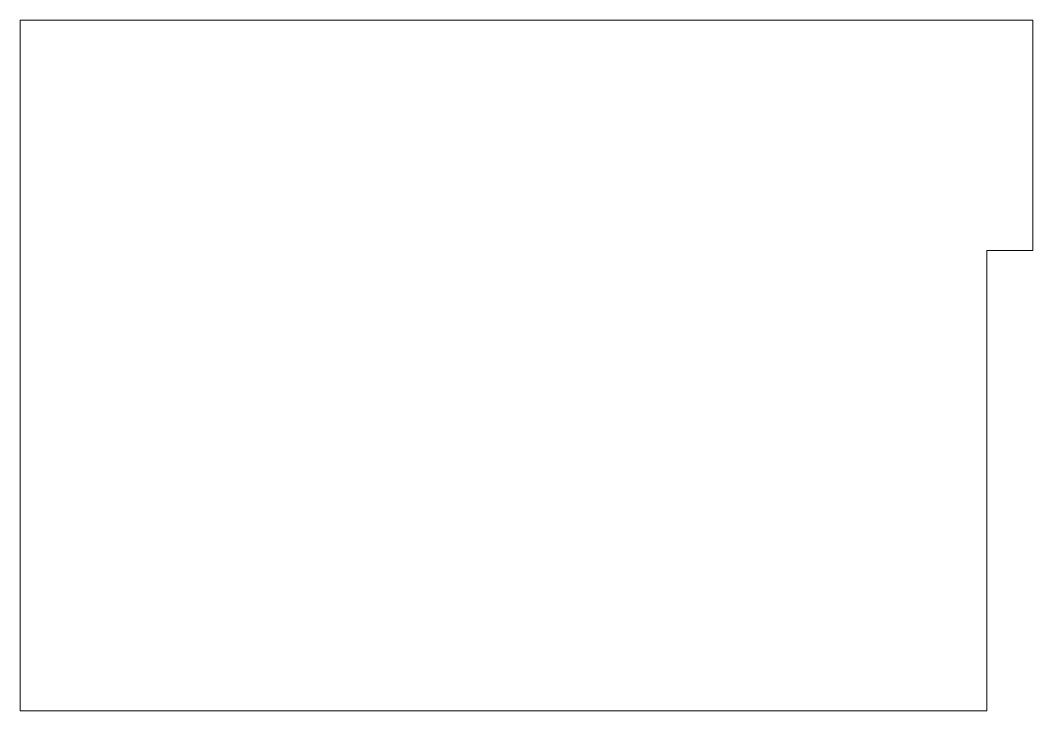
# Model space of a CAD drawing. Header units: millimetres. Extents: x -31.5 to 34.5, y 0 to 45.
import ezdxf

# ---------------------------------------------------------------- set-up
doc = ezdxf.new("R2010")
doc.units = ezdxf.units.MM

msp = doc.modelspace()

# ---------------------------------------------------------------- linework, layer by layer
at = {"color": 7, "linetype": 'Continuous', "lineweight": 15}
for p, q in [((-31.5, 45), (-31.5, 0)), ((34.5, 45), (-31.5, 45)), ((34.5, 45), (34.5, 30)), ((31.5, 0), (31.5, 30)), ((34.5, 30), (31.5, 30)), ((-31.5, 0), (31.5, 0))]:
    msp.add_line(p, q, dxfattribs=at)

doc.saveas('drawing.dxf')
